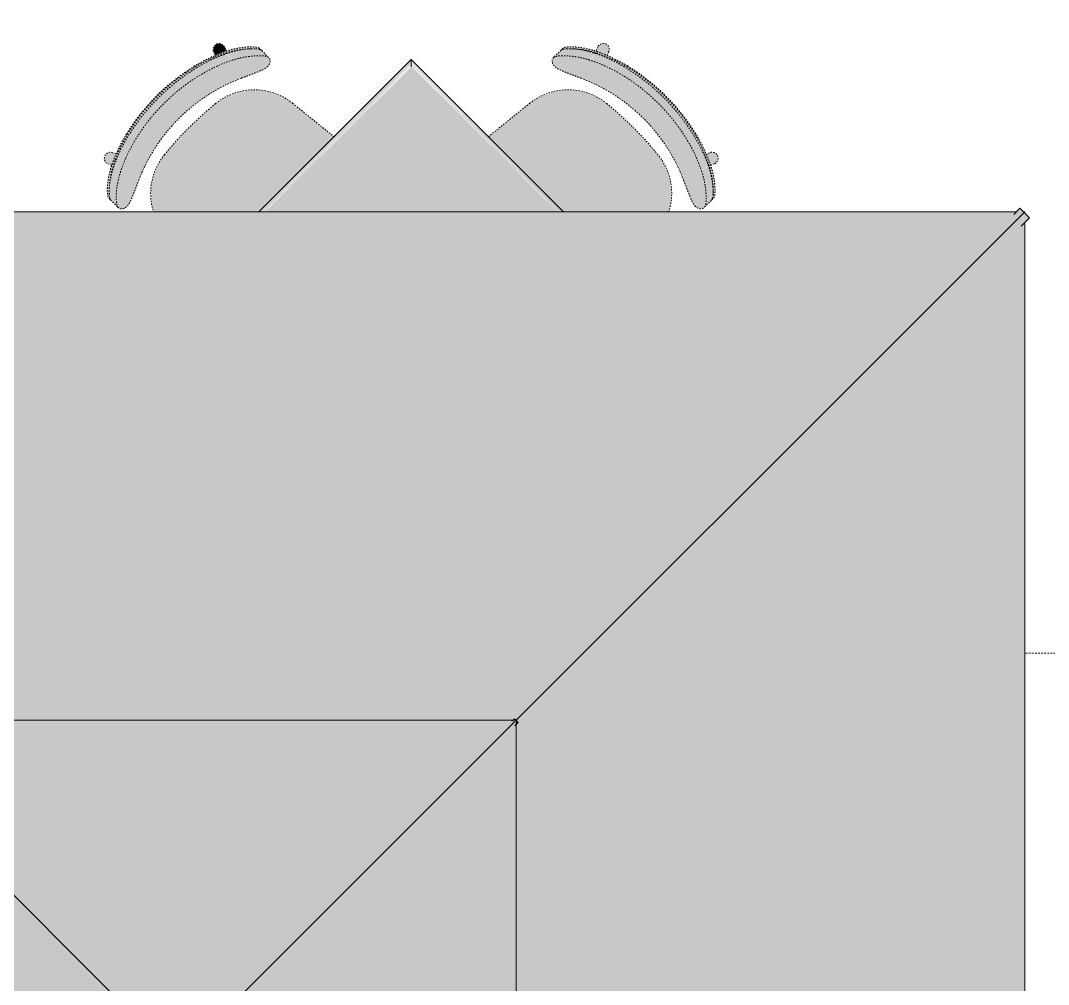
# Model space of a CAD drawing. Header units: inches. Extents: x 9391 to 11530, y 1186 to 2858.
# Drawn here: x 10289.8 to 10364.8, y 2434.2 to 2504.6 of the extents above; entities that cross this region are included whole.
import ezdxf

# ---------------------------------------------------------------- set-up
doc = ezdxf.new("R2010")
doc.units = ezdxf.units.IN
doc.header["$MEASUREMENT"] = 0
doc.linetypes.add('Dash 1_16_', pattern=[0.12499999999999999, 0.06249999999999999, -0.06249999999999999])
doc.linetypes.add('Hidden 1_8_', pattern=[0.1875, 0.125, -0.06249999999999999])
for name, color, linetype, lineweight in [('A-DETL-HDLN', 90, 'Hidden 1_8_', 9), ('A-GENM', 5, 'Continuous', 9), ('G-IMPT', 8, 'Continuous', 9), ('I-FURN', 30, 'Continuous', 9), ('I-FURN-1', 9, 'Continuous', 9), ('I-FURN-2', 253, 'Dash 1_16_', 9)]:
    doc.layers.add(name, color=color, linetype=linetype, lineweight=lineweight)

# ---------------------------------------------------------------- blocks, each defined once
blk = doc.blocks.new('Table-Coffee_SMARTBIM - SQ-V34-FLOOR PLAN - ROOF')
at = {"layer": 'I-FURN'}
for points in [[(-0.5925108931030535, 14.87750290640201), (14.87750290641634, 14.87750290640167), (14.92175898652238, 14.95705652533786), (-0.6536643813210502, 14.93865639462001), (-0.6137145243893655, 14.89870653768832)], [(-0.5088630474333512, 14.79385506073197), (14.83762443228806, 14.8376244322734), (14.83757098625676, 14.87744931672591), (-0.571777556704319, 14.85676957000294), (-0.5299326305646445, 14.8149246438636)], [(-0.430032444532685, 14.71502445783164), (14.75524523272258, 14.75524523270792), (14.75519484985364, 14.79380454602676), (-0.4888941038406073, 14.77388611713923), (-0.4495019090795722, 14.73449392237853)], [(-0.3449239470580778, 14.62991596035704), (14.67275824698902, 14.67275824697435), (14.67269754626807, 14.71496358225647), (-0.4082817444125339, 14.69327375771115), (-0.3657789803058903, 14.65077099360451)], [(7.269850289763212, 7.015141723535407), (14.6299159603717, -0.3449239470730844), (14.62991596037119, 14.62991596035704), (-0.3449239470580778, 14.62991596035704), (6.191365723104012, 8.093626290194605)], [(14.6299159603717, -0.3449239470730844), (14.71502445784563, -0.4300324445470096), (14.67275824698902, 14.67275824697435), (14.62991596037119, 14.62991596035704), (14.6299159603717, 1.723896428031139)], [(14.77516539899386, -0.4901733856952432), (14.79385506074664, -0.5088630474483579), (14.75524523272258, 14.75524523270792), (14.71508205795953, 14.67282012695261), (14.73572255202532, -0.4507305387267024), (14.75524523272293, -0.4702532194243076)], [(14.85830631308602, -0.5733142997873982), (14.87750290641634, -0.5925108931177191), (14.83762443228806, 14.8376244322734), (14.79391201430155, 14.75529800480501), (14.79385506074664, -0.5088630474483579), (14.83762443228806, -0.5526324189894466)], [(14.9402026428952, -0.6552106295969223), (14.9570982736559, -0.6721062603572817), (14.92180063630309, 14.92180063628825), (14.87756209949856, 14.83768342516282), (14.87750290641634, -0.5925108931177191), (14.92180063630292, -0.63680862300464)], [(14.97977354862542, -0.6947815353271379), (14.98571843773538, -0.700726424436766), (14.97325579928792, -0.6882637859893065)], [(14.9913153466847, -0.7063233333860807), (15.00000000001023, -0.7150079867119529), (14.98571843773538, -0.700726424436766)]]:
    blk.add_hatch(color=256, dxfattribs=at).paths.add_polyline_path(points, flags=0)
for p, q in [((15.00000000001074, 14.99999999999625), (-0.7150079866972873, 14.99999999999591)), ((15.00000000001074, -0.715007986712635), (15.00000000001074, 14.99999999999625))]:
    blk.add_line(p, q, dxfattribs=at)
for points in [[(14.71502445783558, 14.71502445783524), (14.70109522468861, 14.70103173350972), (14.67285447506656, 14.67285425960517), (14.64422881309326, 14.64429273519356), (14.62991596036134, 14.629915960361)], [(14.79385506073646, 14.79385506073611), (14.78130943464526, 14.78125360920372), (14.75551429978035, 14.75551372385452), (14.72864289664463, 14.72869987393647), (14.71502445783558, 14.71502445783524)], [(14.87750290640613, 14.87750290640579), (14.86494383347387, 14.86485856459849), (14.83827494359956, 14.83827291517957), (14.80900400843803, 14.80909333415203), (14.79385506073646, 14.79385506073612)], [(14.95709827364568, 14.95709827364534), (14.94696166044474, 14.9468324099501), (14.92330838427219, 14.92330065171493), (14.89362411618259, 14.8937688317904), (14.87750290640613, 14.87750290640579)], [(14.98571843772538, 14.98571843772504), (14.98219607245022, 14.98218003944002), (14.9738727195245, 14.97387161380839), (14.9630816856125, 14.96309993005355), (14.95709827364568, 14.95709827364533)], [(15.0000000000006, 15.00000000000026), (15.0000000000006, 14.99998840607892), (14.99760038639451, 14.99759655177836), (14.99044810140949, 14.9904673645621), (14.98571843772538, 14.98571843772504)]]:
    blk.add_open_spline(points, degree=3, dxfattribs=at)
blk = doc.blocks.new('HermanMiller_Collection_Deja-VuChair - OUTDOOR - CHAIR-V28-FLOOR PLAN - ROOF')
at = {"layer": 'I-FURN-1'}
for points in [[(-4.960070832096675, -7.617257474446887), (-4.87882414351236, -7.442783194051343), (-4.843944280577829, -7.198407695830837), (-4.869449411878008, -7.019156006574803), (-5.076595285546659, -6.444333507797579), (-6.066346936243121, -4.012273880137172), (-6.35713042110035, -2.999870319487399), (-6.612683179728832, -1.461248231430659), (-6.691476229698877, -0.6030128881458267), (-6.655513571869618, 0.947070331718919), (-6.571408863412102, 1.814172609288334), (-6.218301767425031, 3.425006408198896), (-6.001337312218083, 4.166042535440169), (-5.149697448107985, 6.194635428192327), (-4.830237480806431, 7.018797930157006), (-4.814737820225672, 7.284251006007479), (-4.836042093966738, 7.442777633394598), (-4.915776268711396, 7.617259086887201), (-5.130482806404074, 7.737218345831592), (-5.269983818407467, 7.739497004189615), (-5.383483897538212, 7.696502823471973), (-5.861669824300974, 7.291103039424171), (-6.434477551300346, 6.597134829693686), (-6.938616173324134, 5.769742832743247), (-7.48126979028484, 4.509518966814993), (-7.712665398977264, 3.798515522623347), (-7.908930551797652, 2.998208851268714), (-8.09553775690449, 1.971336209226933), (-8.214908241185638, 0.7559601231997134), (-8.229107292304091, -0.4838474191607247), (-8.137584427823297, -1.705047187933246), (-7.996323263969884, -2.648358887671406), (-7.731695151440362, -3.79762798214648), (-7.391103244307145, -4.810777805856559), (-7.098234705752815, -5.48862188276098), (-6.723924380644688, -6.211755903243158), (-6.134735676401305, -7.030923288000337), (-5.610951629318719, -7.561177205141461), (-5.296574026663165, -7.746653386693082), (-5.273121836804193, -7.7555573979036), (-5.091270997173978, -7.721269569837431)], [(-7.660236249115996, 5.769742832743417), (-7.127251802227646, 6.637617064437904), (-6.49742934935773, 7.381706703543613), (-6.113305293022562, 7.704704143164462), (-6.087355815929754, 7.755557397924917), (-6.283737771766595, 7.713170986890645), (-6.423665616346397, 7.621165663197984), (-6.777015385641902, 7.295328470008029), (-7.316282894318305, 6.603376230267997), (-7.792557640843255, 5.769742832743417), (-7.777725554168113, 5.769742832743076)], [(-6.938616173323793, 5.769742832743588), (-6.419393947714865, 6.619830606932054), (-5.861669824300974, 7.291103039424171), (-5.38348389753753, 7.696502823472485), (-5.324429323085609, 7.755557397924917), (-6.020374856048647, 7.740469774390816), (-6.208882567122486, 7.638315782246536), (-6.584583365430489, 7.295328470007859), (-7.124123190119575, 6.60293977354388), (-7.600125620631842, 5.769742832743417), (-6.969807778166, 5.769742832743758)], [(-6.656303494542725, -7.255646984678832), (-7.158580588551898, -6.601479305848897), (-7.636477618095681, -5.751095025828874), (-8.156425590025036, -4.4304309984891), (-8.294200976267573, -3.971811186541515), (-8.517597071016665, -3.016902666797477), (-8.6616509571146, -2.22911371722489), (-8.787229244077933, -1.041969370934566), (-8.802494080410836, 0.5557494944371227), (-8.714791657090016, 1.699174809183319), (-8.538904805026048, 2.840989863888921), (-8.275972270049918, 3.970707748868846), (-8.028772802649312, 4.730543082285748), (-7.727448137737041, 5.477317390059397), (-7.36381999979062, 6.21876374401944), (-6.818852767829639, 7.019289427046487), (-7.193475480057031, 6.540893665590487), (-7.660236249115996, 5.769742832743247), (-8.093978355231569, 4.795748634868345), (-8.35840464894079, 4.053140127759717), (-8.558511526773485, 3.335834286604551), (-8.78845154526982, 2.196616871854416), (-8.93930778798426, 0.6925632020102056), (-8.952918966356604, -0.4275641560385565), (-8.861120662984488, -1.689396677940635), (-8.730964761775224, -2.585819004760537), (-8.5146889067812, -3.587840585660046), (-8.117734521687565, -4.797401953345797), (-7.802683832100796, -5.525965689214615), (-7.426595813131711, -6.240577945634299), (-6.889442737892181, -6.993755850723971)], [(-2.636095534680521, -5.601103521380877), (2.249999999976466, -0.71500798672389), (2.249999999976466, 7.038902318187239), (-1.603294287199674, 6.633904768880313), (-2.592799814338718, 6.414128236554233), (-3.507161511650679, 5.976674697432826), (-4.299185097769281, 5.344123077854305), (-4.927990706357035, 4.549122185396185), (-5.3801913760783, 3.544896599300557), (-5.576225731844601, 2.642173542435898), (-5.708443240159908, 9.208633855450897e-12), (-5.571010701367981, -2.666188354693247), (-5.361122878153878, -3.632705558425641), (-4.927990706357718, -4.549122185376404), (-4.299185097769281, -5.344123077834865), (-3.402317368259332, -6.026834761770373), (-3.172011074680199, -6.137019061380214), (-2.670624922150977, -5.635632908851334)], [(-8.080557515721123, 5.10828488470264), (-7.758317537100992, 5.923022760323248), (-8.145737191225406, 6.05212293177567), (-8.46636112551755, 5.954245937036034), (-8.59809897995319, 5.76972064722139), (-8.586540643445344, 5.434689278245286), (-8.341464712409218, 5.205959303457404), (-8.25601072598772, 5.173968355871692)], [(-8.52408158540072, 3.497196988426935), (-8.093978355231569, 4.795748634868345), (-7.7699250272899, 5.534413965162911), (-7.660236249115996, 5.769742832743417), (-7.792557640843255, 5.769742832743417), (-8.221036080248949, 4.731017376120461), (-8.459159253224355, 4.003885038210227), (-8.600350709167286, 3.497196988427276)], [(-7.802461509608178, 3.497196988427276), (-7.366929866337727, 4.81001501376761), (-7.038669513410354, 5.555086059168388), (-6.969807778166, 5.769742832743758), (-7.61835903033625, 5.727865613963501), (-8.135586509785865, 4.43031611353831), (-8.275972270049918, 3.970707748868846), (-8.407918688955872, 3.497196988427106), (-8.023920331795464, 3.497196988426935)], [(-7.819586778130996, -3.497196988404937), (-8.0588706409045, -2.347953476806651), (-8.218759006592448, -0.7496056551734681), (-8.226596633998836, 0.4893597103002775), (-8.1962879089084, 1.180671061001703), (-7.963787622857239, 2.741110382689157), (-7.802461509608178, 3.497196988427276), (-8.407918688955872, 3.497196988427106), (-8.651220807579078, 2.231685790650431), (-8.795745458290865, 0.7199098517330639), (-8.804973836561997, -0.5557255479690183), (-8.722469508234893, -1.698829710883046), (-8.545613980013739, -2.873063982352391), (-8.424045309525921, -3.497196988405107), (-7.918163806246411, -3.497196988405278)], [(-7.690593357015017, -5.769742832721419), (-8.202548247577623, -4.571017947733934), (-8.377877810038283, -4.055488020312565), (-8.541206853923539, -3.497196988404766), (-8.616477329736993, -3.497196988404766), (-8.242845407168941, -4.732999109404772), (-7.91905386015594, -5.541282329580667), (-7.820897768331405, -5.769742832721248)], [(-6.968973281222474, -5.769742832721589), (-7.505028307930842, -4.506690089252287), (-7.756113584416084, -3.714160940282113), (-7.819586778131337, -3.497196988404766), (-8.424045309525921, -3.497196988405107), (-8.051170580647975, -4.730838012306548), (-7.754083302659523, -5.477365159773341), (-7.628465748120333, -5.769742832721419), (-7.003531385915834, -5.769742832721419)], [(-7.744126323786417, -5.917710072385034), (-8.009195729752376, -5.331475108253925), (-8.122220100206958, -5.123881881528063), (-8.442399166098765, -5.259681623020128), (-8.619924663627215, -5.544048131363296), (-8.62386699696401, -5.658321092165749), (-8.46636112551789, -5.954245937016934), (-8.260010152028029, -6.048180598420116), (-7.89506770776245, -5.974217183468681), (-7.769853528300472, -5.927341427054443)], [(-6.023028327198289, -7.755557397903941), (-6.249327465038504, -7.638699692443992), (-6.62350050479938, -7.294615959180645), (-7.311337614618536, -6.415892696671448), (-7.690593357015017, -5.769742832721589), (-7.801134365104189, -5.80783429028446), (-7.326107887683405, -6.639011568565478), (-6.814835277415226, -7.295919456633555), (-6.365068084332164, -7.697859100338746), (-6.11493776655709, -7.75555739790343), (-6.041602864995979, -7.7555573979036)], [(-5.273121836804193, -7.7555573979036), (-5.428173354322666, -7.696689528484852), (-5.902465711906529, -7.291837939309629), (-6.468455607406667, -6.600339491704687), (-7.003531385915834, -5.769742832721419), (-7.622044376314419, -5.782119213894531), (-7.11976141708726, -6.658286011343136), (-6.622403257204154, -7.295919456633555), (-6.172636064121092, -7.697859100339087), (-5.913218423156308, -7.755557397903771), (-5.287670015452476, -7.7555573979036)]]:
    blk.add_hatch(color=256, dxfattribs=at).paths.add_polyline_path(points, flags=0)
h = blk.add_hatch(color=256, dxfattribs=at)
h.paths.add_polyline_path([(-8.616477329737675, -3.49719698840272), (-8.589664281492785, -3.264463432630918), (-8.816288421439252, -2.055570523236042), (-8.94257068064496, -0.693322392051641), (-8.95099618079814, 0.4259627891119634), (-8.874357905698501, 1.52244255200776), (-8.69519432935783, 2.695243410226908), (-8.57957487471799, 3.325540802664988), (-8.61937164728124, 3.401906926546416), (-8.893395407196293, 1.815009436882519), (-8.991515409578481, 0.638714616846073), (-9.0039449783211, -0.3765381440740611), (-8.91033857928437, -1.738614594240175), (-8.755672425504597, -2.782569994456594), (-8.634685011866962, -3.403718830461343)], flags=0)
h.paths.add_polyline_path([(-8.572746234451413, 3.269120525299115), (-8.52408158540072, 3.497196988426935), (-8.577036151855507, 3.473882431115328), (-8.57334761056802, 3.2978247888596)], flags=0)
at = {"layer": 'I-FURN-2'}
for p, q in [((-5.949206157355774, 7.755557397925258), (-6.173604452036101, 7.755557397925258)), ((-5.227586081563572, 7.755557397925258), (-5.981172431825029, 7.755557397925087)), ((-1.603294287204496, 6.633904768871091), (2.249999999971803, 7.038902318178359)), ((-7.719681569345339, 5.908558821634295), (-8.034337636194769, 6.026354914755838)), ((-8.341464712414014, 5.205959303448088), (-8.080557515725795, 5.108284884693362)), ((-8.101688698305683, -5.116195651441525), (-8.341464712414014, -5.205959303447425)), ((-8.034337636194769, -6.026354914755173), (-7.744126323790774, -5.917710072393927)), ((-6.215460347410043, -7.7555573979036), (-5.994741912596395, -7.755557397903771)), ((-6.02302832719863, -7.755557397903771), (-5.273121836804193, -7.755557397903771))]:
    blk.add_line(p, q, dxfattribs=at)
for centre, radius, start, end in [((-8.18790117430439, 5.616157109101963), 0.4380000000000004, 69.47587872289635, 249.4758787228955), ((-1.13693190416315, 2.196763088875981), 4.461582696831451, 96.00000000000036, 174.2704812989375), ((20.75765261577756, 3.100852907778062e-13), 26.4660958559421, 174.2704812989379, 185.7295187010624), ((-1.13693190416315, -2.196763088875318), 4.461582696831456, 185.7295187010605, 242.6913875558859), ((-8.18790117430439, -5.6161571091013), 0.4379999999999998, 110.5241212771034, 290.5241212771025)]:
    blk.add_arc(centre, radius, start, end, dxfattribs=at)
for points, knots in [([(-6.173604452041039, 7.755557397915974), (-6.203706683879468, 7.75375189056366), (-6.257423541058504, 7.736733109578361), (-6.345331433268607, 7.685921223612273), (-6.421196202522197, 7.631362814070997), (-6.490038179827432, 7.574984405830557), (-6.546587019236204, 7.525428115268889), (-6.60522430373266, 7.471467358072936), (-6.682036766463795, 7.396122382859231), (-6.829105888433713, 7.241805019767837), (-7.038782405578025, 6.995453447195502), (-7.305901754743411, 6.630217544783818), (-7.564214347056949, 6.217879597186571), (-7.719131636904785, 5.923190939762253), (-7.792557640847916, 5.769742832734176)], [-1, -1, -1, -1, -0.8928571428571428, -0.8392857142857142, -0.7857142857142857, -0.7321428571428572, -0.7053571428571429, -0.6785714285714286, -0.625, -0.5714285714285714, -0.4285714285714285, -0.2857142857142857, -0.1428571428571428, 0, 0, 0, 0]), ([(-5.227586081568328, 7.755557397916046), (-5.248103053663186, 7.754199429202409), (-5.294757857896232, 7.742884714543989), (-5.380373509562203, 7.70127047665677), (-5.46727182585435, 7.642753679115227), (-5.543843570593699, 7.583699408136422), (-5.622606067051023, 7.51921867640272), (-5.727796771232175, 7.42493436198675), (-5.90531474669069, 7.250043288290473), (-6.184813996507114, 6.939772366359791), (-6.456276998661189, 6.578287892895882), (-6.658370486060742, 6.265521153104586), (-6.787590501107048, 6.052205104628373), (-6.879696400125636, 5.884687352008661), (-6.938616173328673, 5.769742832734256)], [0, 0, 0, 0, 0.07142857142857142, 0.1428571428571428, 0.2142857142857143, 0.25, 0.2857142857142857, 0.3571428571428571, 0.4285714285714285, 0.5714285714285714, 0.7857142857142857, 0.8392857142857142, 0.8928571428571428, 1, 1, 1, 1]), ([(-6.584583365435291, 7.295328469998537), (-6.552634369953929, 7.329986370105783), (-6.489603235742121, 7.396125117223281), (-6.412796437425039, 7.471459838571843), (-6.364862888328619, 7.51557876084386), (-6.34668573183053, 7.531799247523105), (-6.342846359777243, 7.535203553222443)], [0.5714285714285714, 0.5714285714285714, 0.5714285714285714, 0.5714285714285714, 0.625, 0.6785714285714286, 0.7053571428571429, 0.7125679255154385, 0.7125679255154385, 0.7125679255154385, 0.7125679255154385]), ([(-6.581174804230668, 7.293276359574677), (-6.536788657471318, 7.338855018116573), (-6.44877102563597, 7.425504191564912), (-6.365240096177703, 7.500401843484135), (-6.324984690969561, 7.534426632686221)], [-0.4274548746999339, -0.4274548746999339, -0.4274548746999339, -0.4274548746999339, -0.3571428571428571, -0.2857142857142857, -0.2857142857142857, -0.2857142857142857, -0.2857142857142857]), ([(-6.340099692254906, 7.537640313947637), (-6.330606642396893, 7.546035332966164), (-6.29303260551251, 7.578715941853606), (-6.228585182998307, 7.631666839991927), (-6.170659344390304, 7.672701953384901), (-6.139497976742099, 7.693165639284599), (-6.132207072038415, 7.697762138269072)], [0.7142857142857142, 0.7142857142857142, 0.7142857142857142, 0.7142857142857142, 0.7321428571428572, 0.7857142857142857, 0.8392857142857142, 0.8562012195719602, 0.8562012195719602, 0.8562012195719602, 0.8562012195719602]), ([(-6.131463264132942, 7.697725083686949), (-6.116421915525107, 7.706832470746407), (-6.059022981160702, 7.738624085243366), (-6.011274663668217, 7.75375189056366), (-5.981172431829782, 7.755557397915974)], [0.857142857142857, 0.857142857142857, 0.857142857142857, 0.857142857142857, 0.8928571428571428, 1, 1, 1, 1]), ([(-7.66023624912091, 5.769742832734256), (-7.601316475917865, 5.884687352008654), (-7.509210576899283, 6.052205104628374), (-7.37999056185298, 6.265521153104589), (-7.177897074453433, 6.578287892895861), (-6.906434072299357, 6.939772366359828), (-6.673518030785677, 7.198331467968681), (-6.583289900097674, 7.291103039415299)], [-1, -1, -1, -1, -0.8928571428571428, -0.8392857142857142, -0.7857142857142857, -0.5714285714285714, -0.4285714285714285, -0.4285714285714285, -0.4285714285714285, -0.4285714285714285]), ([(-7.600125620636661, 5.769742832734176), (-7.526699616693529, 5.923190939762249), (-7.371782326845694, 6.217879597186558), (-7.113469734532158, 6.630217544783814), (-6.876690499238244, 6.953968998750462), (-6.729990257718101, 7.131171869858693), (-6.672644024963841, 7.197004344085547)], [0, 0, 0, 0, 0.1428571428571428, 0.2857142857142857, 0.4285714285714285, 0.5227503083767061, 0.5227503083767061, 0.5227503083767061, 0.5227503083767061]), ([(-5.553465403676675, 5.291383908345117), (-5.491566141085642, 5.427882119233352), (-5.370630756417234, 5.695553539262123), (-5.195342594393087, 6.08731731537756), (-5.037412196773624, 6.450254655020948), (-4.929097125329942, 6.7176871208105), (-4.864165299159538, 6.90139682428418), (-4.815488695255757, 7.062745015898285), (-4.802197953545779, 7.151265818980944), (-4.803201402604583, 7.198407695843605)], [0, 0, 0, 0, 0.1666666666666667, 0.3333333333333333, 0.5, 0.6666666666666666, 0.75, 0.8333333333333333, 1, 1, 1, 1]), ([(-5.580780728001712, -5.291383908343252), (-5.910457546381292, -4.554261251069787), (-6.431239377074442, -3.017545351483232), (-6.795801638149118, -0.4054943067439197), (-6.587685159026206, 2.434325064926271), (-5.970446516089847, 4.371769397930757), (-5.553465403676675, 5.291383908345118)], [0, 0, 0, 0, 0.2222222222222222, 0.4444444444444444, 0.7222222222222222, 1, 1, 1, 1]), ([(-7.820897768336177, -5.769742832730808), (-7.766595254173221, -5.884674603568234), (-7.681395232382219, -6.052394918945071), (-7.561328117656434, -6.266293785706985), (-7.435568561205437, -6.475930397987702), (-7.273673626396842, -6.722339899280225), (-7.052536711947132, -7.022116766515857), (-6.855866044857995, -7.255015416514815), (-6.689069149856917, -7.429482792454069), (-6.570816601366818, -7.54142613044756), (-6.460914440504244, -7.633244852662218), (-6.329473587456687, -7.725564281885434), (-6.255501500237993, -7.753175935721018), (-6.21546034741493, -7.755557397912836)], [-1, -1, -1, -1, -0.8928571428571428, -0.8392857142857142, -0.7857142857142857, -0.6785714285714286, -0.5714285714285714, -0.4285714285714285, -0.3571428571428571, -0.2857142857142857, -0.2142857142857143, -0.1428571428571428, 0, 0, 0, 0]), ([(-6.367886835265725, -7.535003522022444), (-6.372856304637287, -7.530780729151259), (-6.392835138620762, -7.513674121805519), (-6.444016078420773, -7.468472212808296), (-6.524527321400415, -7.392810772332504), (-6.67869014930127, -7.238170755123312), (-6.898449170641177, -6.99204313634383), (-7.178587071395214, -6.627856737527647), (-7.449987180612774, -6.216706854190718), (-7.613149690074817, -5.922803128210721), (-7.690593357019651, -5.769742832730734)], [-0.7142857142857143, -0.7142857142857143, -0.7142857142857143, -0.7142857142857143, -0.7053571428571429, -0.6785714285714286, -0.625, -0.5714285714285714, -0.4285714285714285, -0.2857142857142857, -0.1428571428571428, 0, 0, 0, 0]), ([(-6.658700953592139, -7.255744429713447), (-6.732005339493639, -7.173637700867141), (-6.87268066875469, -7.005068563584622), (-7.081241606185582, -6.722339899280229), (-7.243136540994181, -6.475930397987706), (-7.368896097445178, -6.266293785706983), (-7.48896321217096, -6.052394918945073), (-7.574163233961962, -5.884674603568237), (-7.628465748124917, -5.769742832730808)], [0.44888201477562, 0.44888201477562, 0.44888201477562, 0.44888201477562, 0.5714285714285714, 0.6785714285714286, 0.7857142857142857, 0.8392857142857142, 0.8928571428571428, 1, 1, 1, 1]), ([(-6.968973281227415, -5.769742832730733), (-6.891529614282583, -5.922803128210719), (-6.728367104820544, -6.21670685419071), (-6.456966995602978, -6.627856737527647), (-6.176829094848947, -6.992043136343825), (-5.957070073509034, -7.238170755123322), (-5.802907245608187, -7.392810772332498), (-5.722396002628543, -7.468472212808314), (-5.660978874868525, -7.522714503604961), (-5.601782685822879, -7.572573091262474), (-5.52968077468135, -7.629522331679556), (-5.450400733579397, -7.684766683705045), (-5.359089609384331, -7.736164043694163), (-5.303802534052487, -7.753547722254713), (-5.273121836808988, -7.755557397912766)], [0, 0, 0, 0, 0.1428571428571428, 0.2857142857142857, 0.4285714285714285, 0.5714285714285714, 0.625, 0.6785714285714286, 0.7053571428571429, 0.7321428571428572, 0.7857142857142857, 0.8392857142857142, 0.8928571428571428, 1, 1, 1, 1]), ([(-4.843944280582468, -7.198407695840364), (-4.842541102015102, -7.151381269277668), (-4.855080699105981, -7.063025909733645), (-4.902366703134496, -6.90196441377091), (-4.965757805561663, -6.718528878424809), (-5.071943566900162, -6.451381490647863), (-5.227276792414003, -6.088516728267232), (-5.400001396961483, -5.696627490369206), (-5.519541569913407, -5.428314270923912), (-5.580780728001711, -5.291383908343252)], [0, 0, 0, 0, 0.1666666666666667, 0.25, 0.3333333333333333, 0.5, 0.6666666666666666, 0.8333333333333333, 1, 1, 1, 1]), ([(-6.382482056511388, -7.535652005159044), (-6.419670968889563, -7.502341360902626), (-6.497626086558864, -7.428452942324835), (-6.580034000544414, -7.342241359162687), (-6.622403257208536, -7.295919456642785)], [0.287406998439531, 0.287406998439531, 0.287406998439531, 0.287406998439531, 0.3571428571428571, 0.4285714285714285, 0.4285714285714285, 0.4285714285714285, 0.4285714285714285]), ([(-6.173811840196243, -7.6971373500318), (-6.203616300965603, -7.678804120326596), (-6.268958469430268, -7.632847534476856), (-6.34175049396984, -7.572031586197077), (-6.379776312426808, -7.538072027817759)], [0.1437853045885795, 0.1437853045885795, 0.1437853045885795, 0.1437853045885795, 0.2142857142857143, 0.2857142857142857, 0.2857142857142857, 0.2857142857142857, 0.2857142857142857])]:
    blk.add_open_spline(points, degree=3, knots=knots, dxfattribs=at)
for points in [[(-4.803201402604584, 7.198407695843605), (-4.806802756348919, 7.291828512967869), (-4.828238515465825, 7.454230864062258), (-4.907213625175687, 7.629115006644206), (-5.037564596130975, 7.732863630631335), (-5.158421505058936, 7.755666643923837), (-5.227586081568328, 7.755557397916047)], [(-6.67092773580411, 7.198973570806333), (-6.643029057270107, 7.230966847564122), (-6.615355160129831, 7.261875004590046), (-6.58799497600063, 7.291623322777841)], [(-7.792557640847918, 5.769742832734176), (-7.908505098516492, 5.526512859067627), (-8.123375989401632, 5.033040745651969), (-8.394012008938986, 4.272915341453979), (-8.537678785105978, 3.757118153840471), (-8.600350709171991, 3.497196988417792)], [(-8.524081585405447, 3.497196988417879), (-8.45673116909911, 3.758239999130537), (-8.302603778779554, 4.275652743872477), (-8.013047279091289, 5.036013879203062), (-7.783788542561015, 5.527830538302389), (-7.66023624912091, 5.769742832734255)], [(-8.40791868896073, 3.497196988417792), (-8.345246764894718, 3.757118153840471), (-8.20157998872773, 4.272915341453978), (-7.93094396919038, 5.033040745651963), (-7.716073078305238, 5.526512859067624), (-7.600125620636661, 5.769742832734177)], [(-6.938616173328675, 5.769742832734257), (-7.06216846676878, 5.527830538302389), (-7.291427203299048, 5.036013879203064), (-7.580983702987327, 4.27565274387248), (-7.735111093306873, 3.758239999130538), (-7.802461509613211, 3.49719698841788)], [(-8.600350709171991, 3.497196988417792), (-8.78285728443006, 2.739045745927382), (-9.030231201468322, 1.185783626382199), (-9.035675486953735, -1.183467428239538), (-8.79550579774186, -2.737962247355353), (-8.616477329741988, -3.497196988414231)], [(-8.541206853927967, -3.497196988414154), (-8.732266129735175, -2.739886243194487), (-8.988772676514962, -1.185315971863971), (-8.982985651617389, 1.187905291128485), (-8.718816967371335, 2.741115879246383), (-8.524081585405446, 3.49719698841788)], [(-8.424045309530728, -3.497196988414232), (-8.6030737775306, -2.737962247355354), (-8.843243466742477, -1.183467428239539), (-8.837799181257063, 1.185783626382196), (-8.590425264218798, 2.739045745927382), (-8.407918688960729, 3.497196988417792)], [(-7.80246150961321, 3.49719698841788), (-7.997196891579101, 2.741115879246385), (-8.261365575825149, 1.187905291128482), (-8.267152600722728, -1.185315971863965), (-8.01064605394294, -2.7398862431945), (-7.819586778135731, -3.497196988414154)], [(-8.61647732974199, -3.497196988414232), (-8.555143478080556, -3.75688499252453), (-8.414182399243508, -4.272370507512721), (-8.14768334106659, -5.03244447139681), (-7.935513610678786, -5.526259036264686), (-7.820897768336177, -5.769742832730806)], [(-7.690593357019649, -5.769742832730734), (-7.812712062768538, -5.527527888280396), (-8.039052422171823, -5.03530169552771), (-8.324118162795429, -4.274992655735911), (-8.47530780401059, -3.757957228394165), (-8.541206853927967, -3.497196988414154)], [(-7.628465748124919, -5.769742832730808), (-7.743081590467527, -5.526259036264687), (-7.955251320855331, -5.032444471396809), (-8.22175037903225, -4.272370507512722), (-8.362711457869295, -3.75688499252453), (-8.424045309530728, -3.497196988414232)], [(-7.819586778135731, -3.497196988414153), (-7.753687728218354, -3.757957228394169), (-7.602498087003193, -4.274992655735917), (-7.317432346379591, -5.035301695527709), (-7.0910919869763, -5.527527888280395), (-6.968973281227417, -5.769742832730733)], [(-5.273121836808988, -7.755557397912766), (-5.203952306056711, -7.755666005506789), (-5.082882328640759, -7.732859285068103), (-4.951609373743279, -7.629110913080863), (-4.871105168992563, -7.454241909344934), (-4.848311597256211, -7.291827712384417), (-4.843944280582467, -7.198407695840364)], [(-6.02302832720367, -7.755557397912836), (-6.063069480026734, -7.753175935721018), (-6.112384204839198, -7.734768166497291), (-6.17263606412587, -7.697859100348317)]]:
    blk.add_open_spline(points, degree=3, dxfattribs=at)
blk = doc.blocks.new('HermanMiller_Collection_Deja-VuChair - OUTDOOR - CHAIR-V29-FLOOR PLAN - ROOF')
at = {"layer": 'I-FURN-1'}
for points in [[(-4.960070832111, 7.617257474462575), (-5.172655501474423, 7.73661455201477), (-5.34866338598573, 7.726876801152343), (-5.428173354338354, 7.6966895285002), (-5.90246571191983, 7.291837939327364), (-6.482228926811216, 6.579389432714378), (-6.968973281237822, 5.769742832737278), (-7.505028307945678, 4.506690089267976), (-7.731695151455368, 3.797627982162339), (-7.923752655569841, 2.996904334449709), (-8.104660197919086, 1.973960618491901), (-8.218759006607796, 0.7496056551891569), (-8.226596634014184, -0.4893597102842477), (-8.158563851377378, -1.476721210371352), (-7.983047698116137, -2.650844246434871), (-7.71266539899193, -3.798515522607999), (-7.366929866352392, -4.81001501375158), (-7.038669513425361, -5.555086059152699), (-6.690440736728532, -6.211995867068139), (-6.119595108257271, -7.003872462411777), (-5.575271555035783, -7.555134297388348), (-5.317865144911365, -7.721359409734531), (-5.227586081578578, -7.755557397909569), (-5.013264791378048, -7.695094214687969), (-4.915776268727085, -7.617259086872195), (-4.836042093982086, -7.44277763337925), (-4.803201402614433, -7.198407695836976), (-4.830237480821437, -7.018797930140976), (-5.042070915432077, -6.443251591564944), (-6.001337312232748, -4.166042535424139), (-6.34169554939649, -3.003558340942049), (-6.587347175858837, -1.649851880220467), (-6.688683910452311, -0.4830400745906899), (-6.659521015706104, 0.9510777755383514), (-6.580725085368669, 1.809344492567788), (-6.241760191700336, 3.401547983935188), (-6.022754039194864, 4.164048676536821), (-5.217427550421916, 6.113615162022142), (-4.869449411893014, 7.01915600659322), (-4.861143056457649, 7.318905859177675), (-4.90000631990415, 7.488271140038022)], [(-6.023028327214319, 7.755557397919119), (-6.324234796446318, 7.713607023853), (-6.463575330457728, 7.621871045844954), (-6.814835277430062, 7.295919456649243), (-7.349602896264513, 6.60376238645108), (-7.820897768346412, 5.769742832737278), (-7.668434799438898, 5.809711884041007), (-7.162416402481937, 6.63923210599853), (-6.556142553842562, 7.36205060999191), (-6.156995140857076, 7.703891239227572), (-6.053263465015106, 7.743896797915339)], [(-5.273121836819199, 7.75555739791946), (-6.053263465015106, 7.743896797915339), (-6.24932746505334, 7.638699692459681), (-6.62240325721882, 7.295919456649243), (-7.158580588566564, 6.601479305865268), (-7.628465748134999, 5.769742832737619), (-6.968973281237822, 5.769742832737278), (-6.455510697023668, 6.620029490113892), (-5.90246571191983, 7.291837939327364), (-5.428173354338354, 7.6966895285002), (-5.296574026678171, 7.746653386708771)], [(-6.656303494542725, 7.255646984712256), (-7.177130772815871, 6.620029490114574), (-7.690593357030024, 5.769742832737278), (-8.117734521702571, 4.797401953361827), (-8.448442696547714, 3.814283257474471), (-8.576310184265934, 3.328601103402888), (-8.799166822791163, 2.195413667468756), (-8.942570680659285, 0.6933223920673298), (-8.95099618081383, -0.4259627890955925), (-8.874357905713508, -1.522442551992071), (-8.768977775228732, -2.349442758269219), (-8.497411716520899, -3.586690015960925), (-8.093978355246405, -4.795748634852315), (-7.774572950288188, -5.524442202579507), (-7.393880412870998, -6.239351286362306), (-6.841215184049303, -7.003872462412118), (-7.040918465866979, -6.719926164571802), (-7.383135488519769, -6.183070543067514), (-7.820505229590139, -5.263590376989327), (-8.135586509800701, -4.430316113522621), (-8.275972270064925, -3.970707748852646), (-8.50368495225973, -3.017432367961646), (-8.692766830224967, -1.883669153175333), (-8.782375332471416, -1.04513840874165), (-8.804973836576663, 0.5557255479850481), (-8.7224695082499, 1.698829710899417), (-8.551465507399937, 2.843022267231845), (-8.294200976282239, 3.971811186557374), (-8.051170580663323, 4.730838012322578), (-7.754083302674529, 5.4773651597892), (-7.394795368116774, 6.218920896236567), (-6.855037780672659, 7.019556573763224), (-6.815450904844282, 7.066584602819147)], [(-7.744126323800912, 5.917710072400722), (-8.145737191240412, 6.052122931771918), (-8.466361125533238, 5.954245937032623), (-8.562846210558005, 5.821319372875563), (-8.619924663642733, 5.544048131379326), (-8.586540643460692, 5.434689278242558), (-8.341464712424395, 5.205959303454164), (-8.101688698316762, 5.116195651448264), (-7.749017596850137, 5.908282762860948)], [(2.250000000013983, 0.7150079866877376), (-3.172011074694864, 6.137019061396244), (-3.507161511665003, 5.976674697430098), (-4.364878761848103, 5.261066373448329), (-4.927990706372895, 4.549122185392092), (-5.361122878169225, 3.632705558439624), (-5.576225731859778, 2.642173542432487), (-5.708443240174573, 6.821210263296961e-12), (-5.571010701383499, -2.666188354695805), (-5.361122878168884, -3.632705558427005), (-4.876413236623875, -4.614331741275463), (-4.299185097784288, -5.344123077838275), (-3.507161511665515, -5.976674697417137), (-2.575959938453934, -6.417868498142297), (-1.60329428721451, -6.633904768864794), (2.250000000013983, -7.038902318177178), (2.250000000013983, -1.353812388414098)], [(-7.690593357030024, 5.769742832737278), (-7.820897768346412, 5.769742832737278), (-8.242845407184289, 4.732999109420461), (-8.560342753475537, 3.702383200546819), (-8.61647732975234, 3.497196988420796), (-8.541206853937863, 3.497196988421137), (-8.11773452170223, 4.797401953361486), (-7.802683832115803, 5.525965689230474), (-7.743475803525654, 5.654732777346793)], [(-6.968973281237822, 5.769742832737278), (-7.647136579249262, 5.726286054956176), (-8.156425590040383, 4.430430998504106), (-8.295438600669511, 3.967287353352844), (-8.424045309540928, 3.497196988420796), (-7.819586778145662, 3.497196988421137), (-7.391103244322152, 4.810777805872248), (-7.067672314360379, 5.555089729133669), (-6.979858324356882, 5.746069771163319)], [(-7.819586778146003, 3.497196988420796), (-8.424045309540928, 3.497196988420796), (-8.661650957129607, 2.229113717240579), (-8.78722924409328, 1.041969370950255), (-8.802494080426184, -0.555749494421775), (-8.714791657104852, -1.69917480916763), (-8.540656676024353, -2.832213435842959), (-8.40791868897105, -3.497196988411246), (-7.802461509623526, -3.497196988411246), (-8.048547636074884, -2.340104395893831), (-8.214908241200304, -0.7559601231841951), (-8.229107292319439, 0.4838474191767545), (-8.20206145988851, 1.178421662539222), (-7.979046345432493, 2.731337264568765), (-7.857750578884974, 3.313902135734679)], [(-8.524081585415216, -3.497196988411587), (-8.60035070918178, -3.497196988410905), (-8.174547280206125, -4.861685919460455), (-7.894600003842014, -5.535379078016375), (-7.792557640858262, -5.769742832727387), (-7.660236249131343, -5.769742832727387), (-8.093978355246405, -4.795748634852315), (-8.358404648955966, -4.053140127743517), (-8.497411716520899, -3.586690015960925)], [(-7.802461509623526, -3.497196988411246), (-8.40791868897105, -3.497196988411246), (-8.028772802663807, -4.730543082270059), (-7.727448137752218, -5.477317390043708), (-7.60012562064719, -5.769742832727387), (-6.954530768106109, -5.735599289268179), (-7.481269790299506, -4.509518966798963), (-7.736933070422366, -3.717083274236074), (-7.746095440740986, -3.686338156494002)], [(-8.08055751573596, -5.108284884686781), (-8.442399166113601, -5.259681623023197), (-8.619924663642733, -5.544048131366025), (-8.557305537564785, -5.826860045856846), (-8.369369005179975, -6.014796578240975), (-8.260010152044911, -6.048180598422845), (-8.034337636205064, -6.026354914749162), (-7.728002913653085, -5.892708136844475), (-7.954566676190495, -5.397651823589512), (-8.080399235394166, -5.108648411893454)], [(-7.660236249131343, -5.769742832727387), (-7.772249439452252, -5.808426353982326), (-7.30443396194505, -6.622367203912858), (-6.77701538565725, -7.295328469991659), (-6.323906878538195, -7.697711321497763), (-6.073628781915317, -7.755557397909569), (-6.086640207315724, -7.714966589485811), (-6.240359128222962, -7.614163571182529), (-6.585929354821473, -7.293742494122283), (-7.276537418021575, -6.415913236992082), (-7.640395024358098, -5.805100247549489)], [(-6.93861617333897, -5.769742832727387), (-7.593863582851838, -5.781670903918893), (-7.088438905032603, -6.654706440880545), (-6.584583365445325, -7.295328469992), (-6.131474858327123, -7.697711321497763), (-5.870441934304437, -7.755557397908887), (-5.322138226194567, -7.719740753339692), (-5.383483897553389, -7.696502823456284), (-5.861669824315469, -7.291103039408653), (-6.434477551315523, -6.597134829677997), (-6.872055933328794, -5.88835436218801)]]:
    blk.add_hatch(color=256, dxfattribs=at).paths.add_polyline_path(points, flags=0)
h = blk.add_hatch(color=256, dxfattribs=at)
h.paths.add_polyline_path([(-8.61647732975234, 3.497196988420796), (-8.9018166696992, 1.812918113183514), (-8.990630645940085, 0.7413823573484705), (-8.99489039470586, -0.5566180418609291), (-8.906938818728007, -1.701560970872378), (-8.731954603954305, -2.837894949707902), (-8.587934149334158, -3.394607640726462), (-8.57274623446642, -3.269120525282573), (-8.80621032760058, -2.057249833950209), (-8.939307787999779, -0.6925632019951989), (-8.952918966370929, 0.4275641560556095), (-8.861120662999324, 1.689396677955983), (-8.720669751018589, 2.635264354722721), (-8.596597705199995, 3.324644592761728), (-8.613390943533828, 3.470407582284678)], flags=0)
h.paths.add_polyline_path([(-8.57274623446642, -3.269120525282573), (-8.577524609549299, -3.497196988411246), (-8.524081585415557, -3.497196988411587), (-8.567804369688927, -3.292281547949301)], flags=0)
at = {"layer": 'I-FURN-2'}
for p, q in [((-5.994741912611572, 7.75555739791946), (-6.21546034742505, 7.755557397919801)), ((-5.273121836819199, 7.75555739791946), (-6.023028327213978, 7.75555739791946)), ((-7.744126323790774, 5.917710072393927), (-8.034337636194769, 6.026354914755173)), ((-8.341464712414014, 5.205959303447425), (-8.101688698305683, 5.116195651441525)), ((-8.080557515725712, -5.108284884693332), (-8.341464712414014, -5.205959303448088)), ((-8.034337636194769, -6.026354914755838), (-7.719681569345257, -5.908558821634263)), ((2.250000000024244, -7.03890231818387), (-1.603294287204496, -6.633904768871091)), ((-6.173604452051108, -7.755557397909569), (-5.949206157370781, -7.755557397909569)), ((-5.981172431840036, -7.755557397909569), (-5.227586081578578, -7.755557397909569))]:
    blk.add_line(p, q, dxfattribs=at)
for centre, radius, start, end in [((-8.18790117430439, 5.6161571091013), 0.4379999999999992, 69.4758787228968, 249.4758787228959), ((-1.13693190416315, 2.196763088875318), 4.461582696831452, 117.3086124441131, 174.2704812989395), ((20.75765261577756, -3.100852907778062e-13), 26.4660958559421, 174.2704812989376, 185.7295187010621), ((-1.13693190416315, -2.196763088875981), 4.461582696831454, 185.7295187010625, 263.9999999999997), ((-8.18790117430439, -5.616157109101963), 0.4380000000000004, 110.5241212771036, 290.5241212771027)]:
    blk.add_arc(centre, radius, start, end, dxfattribs=at)
for points, knots in [([(-6.215460347414928, 7.755557397912836), (-6.245491212032226, 7.753771301268974), (-6.29898313107137, 7.736802446877379), (-6.386371378448684, 7.686091008092828), (-6.461690708348296, 7.63166401748589), (-6.530010078275124, 7.5753964092807), (-6.586142497294874, 7.525896144974944), (-6.644343153630456, 7.471987701507328), (-6.720574981161259, 7.396698899488174), (-6.866529602038685, 7.242419101526665), (-7.074650436578946, 6.995893742388429), (-7.339556189165695, 6.63033628700927), (-7.595514222508317, 6.217452625176524), (-7.748494416118901, 5.922985193847377), (-7.820897768336178, 5.769742832730808)], [-1, -1, -1, -1, -0.8928571428571428, -0.8392857142857142, -0.7857142857142857, -0.7321428571428572, -0.7053571428571429, -0.6785714285714286, -0.625, -0.5714285714285714, -0.4285714285714285, -0.2857142857142857, -0.1428571428571428, 0, 0, 0, 0]), ([(-7.690593357019649, 5.769742832730734), (-7.632510606811025, 5.884538054340727), (-7.541593250271046, 6.05194666272257), (-7.413857622669316, 6.265264535423444), (-7.280390640731154, 6.474098646729064), (-7.108890234624663, 6.719528409147162), (-6.875113680898415, 7.018204348447203), (-6.667391774146148, 7.250787620221174), (-6.491313391091857, 7.425623749023651), (-6.407855154577242, 7.500964503231788), (-6.367906910404407, 7.534979585304977)], [-1, -1, -1, -1, -0.8928571428571428, -0.8392857142857142, -0.7857142857142857, -0.6785714285714286, -0.5714285714285714, -0.4285714285714285, -0.3571428571428571, -0.2857142857142857, -0.2857142857142857, -0.2857142857142857, -0.2857142857142857]), ([(-5.273121836808988, 7.755557397912766), (-5.293575634971323, 7.754217614140729), (-5.34002282066627, 7.742954007218716), (-5.425112256939137, 7.701441759947708), (-5.511325607441676, 7.643087063284612), (-5.587254905395154, 7.584174560899312), (-5.665370519656356, 7.519799691783826), (-5.769693315299628, 7.425623749023656), (-5.945771698353917, 7.250787620221174), (-6.153493605106184, 7.018204348447208), (-6.387270158832428, 6.719528409147165), (-6.558770564938921, 6.474098646729068), (-6.692237546877082, 6.265264535423445), (-6.819973174478815, 6.051946662722577), (-6.910890531018791, 5.884538054340723), (-6.968973281227415, 5.769742832730733)], [0, 0, 0, 0, 0.07142857142857142, 0.1428571428571428, 0.2142857142857143, 0.25, 0.2857142857142857, 0.3571428571428571, 0.4285714285714285, 0.5714285714285714, 0.6785714285714286, 0.7857142857142857, 0.8392857142857142, 0.8928571428571428, 1, 1, 1, 1]), ([(-6.622403257208537, 7.295919456642785), (-6.59069494132604, 7.330578986076098), (-6.528141470163576, 7.396701631601688), (-6.451915233081841, 7.471980188195208), (-6.404325037285173, 7.516068962322645), (-6.386269257522028, 7.532283395053918), (-6.382445114826903, 7.535695519233101)], [0.5714285714285714, 0.5714285714285714, 0.5714285714285714, 0.5714285714285714, 0.625, 0.6785714285714286, 0.7053571428571429, 0.7125930015603354, 0.7125930015603354, 0.7125930015603354, 0.7125930015603354]), ([(-6.379758532115303, 7.538094098928903), (-6.370335644372403, 7.546479716419553), (-6.333039122947081, 7.579120602406744), (-6.269082180755761, 7.631967550971857), (-6.21156228114947, 7.672907414792476), (-6.180600122547639, 7.693330930044512), (-6.173350102165331, 7.697920949601142)], [0.7142857142857142, 0.7142857142857142, 0.7142857142857142, 0.7142857142857142, 0.7321428571428572, 0.7857142857142857, 0.8392857142857142, 0.8562146954114204, 0.8562146954114204, 0.8562146954114204, 0.8562146954114204]), ([(-6.17262475317867, 7.697872630492999), (-6.157676344873349, 7.706960715923464), (-6.100607564300195, 7.738687875143112), (-6.053059191820973, 7.753771301268987), (-6.02302832720367, 7.755557397912836)], [0.857142857142857, 0.857142857142857, 0.857142857142857, 0.857142857142857, 0.8928571428571428, 1, 1, 1, 1]), ([(-7.628465748124919, 5.769742832730808), (-7.556062395907642, 5.922985193847377), (-7.403082202297058, 6.217452625176519), (-7.147124168954436, 6.630336287009271), (-6.894772662317569, 6.978569474573074), (-6.731882942504993, 7.173796207758406), (-6.658646626754806, 7.255814936832173)], [0, 0, 0, 0, 0.1428571428571428, 0.2857142857142857, 0.4285714285714285, 0.5511179852339183, 0.5511179852339183, 0.5511179852339183, 0.5511179852339183]), ([(-5.580780728001712, 5.291383908343252), (-5.519541569913407, 5.428314270923911), (-5.400001396961484, 5.696627490369206), (-5.227276792413999, 6.088516728267232), (-5.071943566900165, 6.451381490647862), (-4.965757805561661, 6.718528878424808), (-4.902366703134495, 6.901964413770905), (-4.855080699105986, 7.063025909733645), (-4.842541102015099, 7.151381269277669), (-4.843944280582467, 7.198407695840364)], [0, 0, 0, 0, 0.1666666666666667, 0.3333333333333333, 0.5, 0.6666666666666666, 0.75, 0.8333333333333333, 1, 1, 1, 1]), ([(-5.553465403676675, -5.291383908345117), (-5.887050293607214, -4.555692300013628), (-6.415707167947973, -3.021602319227262), (-6.793699068101792, -0.4114202416371139), (-6.600210289854219, 2.429385076133807), (-5.992876750976189, 4.369980586751422), (-5.580780728001712, 5.291383908343252)], [0, 0, 0, 0, 0.2222222222222222, 0.4444444444444444, 0.7222222222222222, 1, 1, 1, 1]), ([(-7.792557640847918, -5.769742832734176), (-7.737488137890568, -5.884828913005235), (-7.651198751305641, -6.052671852359473), (-7.529767305817201, -6.26659851828498), (-7.33939247330431, -6.580622500023707), (-7.082797113209677, -6.943777074666222), (-6.818338897278928, -7.254420624510326), (-6.650291993060001, -7.428918085948971), (-6.531149168028157, -7.540961708355058), (-6.420410652310208, -7.632942557870909), (-6.288037837732416, -7.725484833029791), (-6.213740761158944, -7.753150054779558), (-6.173604452041038, -7.755557397915974)], [-1, -1, -1, -1, -0.8928571428571428, -0.8392857142857142, -0.7857142857142857, -0.5714285714285714, -0.4285714285714285, -0.3571428571428571, -0.2857142857142857, -0.2142857142857143, -0.1428571428571428, 0, 0, 0, 0]), ([(-6.67275019591294, -7.196869785899503), (-6.730109944012261, -7.131021914567579), (-6.920777028669642, -6.900735635574494), (-7.14696045309305, -6.580622500023687), (-7.337335285605949, -6.266598518284967), (-7.458766731094377, -6.05267185235947), (-7.545056117679313, -5.884828913005236), (-7.600125620636661, -5.769742832734176)], [0.4772496916225597, 0.4772496916225597, 0.4772496916225597, 0.4772496916225597, 0.5714285714285714, 0.7857142857142857, 0.8392857142857142, 0.8928571428571428, 1, 1, 1, 1]), ([(-6.938616173328675, -5.769742832734257), (-6.860056475724615, -5.923002191766787), (-6.694781740350193, -6.217100209230474), (-6.420823615496969, -6.6276211824915), (-6.138287483981881, -6.991398702340192), (-5.916729186245091, -7.237406119920445), (-5.761285075595183, -7.392105232631855), (-5.6801013963566, -7.467837604383603), (-5.618176803686081, -7.522144358408541), (-5.558494995620349, -7.572072039647479), (-5.485780246117953, -7.6291529008624), (-5.405856188095286, -7.684552780896277), (-5.313925552378494, -7.736072977057525), (-5.258361539710616, -7.753520444845588), (-5.227586081568328, -7.755557397916045)], [0, 0, 0, 0, 0.1428571428571428, 0.2857142857142857, 0.4285714285714285, 0.5714285714285714, 0.625, 0.6785714285714286, 0.7053571428571429, 0.7321428571428572, 0.7857142857142857, 0.8392857142857142, 0.8928571428571428, 1, 1, 1, 1]), ([(-4.803201402604584, -7.198407695843605), (-4.802197953545781, -7.151265818980944), (-4.815488695255758, -7.062745015898285), (-4.864165299159537, -6.901396824284181), (-4.929097125329944, -6.717687120810499), (-5.037412196773624, -6.450254655020945), (-5.195342594393086, -6.08731731537756), (-5.370630756417233, -5.695553539262124), (-5.491566141085642, -5.427882119233353), (-5.553465403676674, -5.291383908345117)], [0, 0, 0, 0, 0.1666666666666667, 0.25, 0.3333333333333333, 0.5, 0.6666666666666666, 0.8333333333333333, 1, 1, 1, 1]), ([(-6.342884505973673, -7.535158817388083), (-6.380342267798055, -7.501815657949143), (-6.458867968467384, -7.427857055076722), (-6.541888232942965, -7.34169375531495), (-6.584583365435291, -7.295328469998538)], [0.287432074484563, 0.287432074484563, 0.287432074484563, 0.287432074484563, 0.3571428571428571, 0.4285714285714285, 0.4285714285714285, 0.4285714285714285, 0.4285714285714285]), ([(-6.324964154078315, -7.534450933453765), (-6.32997451061208, -7.530222356793577), (-6.350117690455628, -7.513093475264249), (-6.401720720867207, -7.467833602695734), (-6.48223401125087, -7.392766878755073), (-6.548124090850068, -7.327124762628875), (-6.581178492408126, -7.293267005731216)], [-0.7142857142857143, -0.7142857142857143, -0.7142857142857143, -0.7142857142857143, -0.7053571428571429, -0.6785714285714286, -0.625, -0.572545125300195, -0.572545125300195, -0.572545125300195, -0.572545125300195]), ([(-6.132675318363069, -7.696977346927013), (-6.162665087225197, -7.678603052609831), (-6.228465205671607, -7.632537147292968), (-6.30180440175651, -7.571624460746627), (-6.340117866035878, -7.537617912873353)], [0.1437987804278643, 0.1437987804278643, 0.1437987804278643, 0.1437987804278643, 0.2142857142857143, 0.2857142857142857, 0.2857142857142857, 0.2857142857142857, 0.2857142857142857])]:
    blk.add_open_spline(points, degree=3, knots=knots, dxfattribs=at)
for points in [[(-4.843944280582468, 7.198407695840364), (-4.848311597256211, 7.291827712384419), (-4.871105168992563, 7.454241909344939), (-4.951609373743277, 7.629110913080864), (-5.082882328640759, 7.732859285068103), (-5.203952306056711, 7.755666005506791), (-5.273121836808988, 7.755557397912766)], [(-7.820897768336177, 5.769742832730808), (-7.935513610678786, 5.526259036264687), (-8.14768334106659, 5.032444471396809), (-8.414182399243508, 4.272370507512722), (-8.555143478080558, 3.756884992524532), (-8.616477329741988, 3.497196988414232)], [(-8.541206853927967, 3.497196988414154), (-8.47530780401059, 3.757957228394166), (-8.324118162795429, 4.274992655735911), (-8.039052422171824, 5.035301695527711), (-7.812712062768537, 5.527527888280396), (-7.690593357019649, 5.769742832730735)], [(-8.424045309530728, 3.497196988414232), (-8.362711457869295, 3.75688499252453), (-8.221750379032247, 4.272370507512723), (-7.955251320855333, 5.032444471396806), (-7.743081590467527, 5.526259036264688), (-7.628465748124919, 5.769742832730808)], [(-6.968973281227415, 5.769742832730733), (-7.091091986976303, 5.527527888280394), (-7.317432346379588, 5.03530169552771), (-7.602498087003193, 4.274992655735919), (-7.753687728218354, 3.757957228394168), (-7.819586778135731, 3.497196988414153)], [(-8.61647732974199, 3.497196988414232), (-8.79550579774186, 2.737962247355354), (-9.035675486953735, 1.183467428239539), (-9.030231201468327, -1.185783626382197), (-8.782857284430058, -2.739045745927382), (-8.600350709171991, -3.497196988417792)], [(-8.524081585405447, -3.497196988417879), (-8.718816967371337, -2.741115879246384), (-8.982985651617389, -1.187905291128485), (-8.988772676514964, 1.185315971863971), (-8.732266129735175, 2.739886243194486), (-8.541206853927967, 3.497196988414154)], [(-8.40791868896073, -3.497196988417792), (-8.5904252642188, -2.739045745927382), (-8.837799181257067, -1.185783626382197), (-8.843243466742482, 1.183467428239539), (-8.6030737775306, 2.737962247355353), (-8.424045309530728, 3.497196988414231)], [(-7.819586778135731, 3.497196988414153), (-8.010646053942938, 2.739886243194502), (-8.267152600722731, 1.185315971863964), (-8.261365575825156, -1.187905291128484), (-7.997196891579099, -2.741115879246385), (-7.802461509613209, -3.49719698841788)], [(-8.600350709171991, -3.497196988417792), (-8.537678785105978, -3.75711815384047), (-8.394012008938985, -4.272915341453977), (-8.123375989401632, -5.03304074565197), (-7.90850509851649, -5.526512859067628), (-7.792557640847919, -5.769742832734176)], [(-7.66023624912091, -5.769742832734256), (-7.783788542561015, -5.527830538302389), (-8.013047279091287, -5.036013879203065), (-8.302603778779558, -4.275652743872481), (-8.456731169099113, -3.758239999130537), (-8.524081585405446, -3.49719698841788)], [(-7.600125620636661, -5.769742832734176), (-7.716073078305236, -5.526512859067624), (-7.930943969190375, -5.03304074565196), (-8.201579988727726, -4.27291534145398), (-8.345246764894718, -3.75711815384047), (-8.407918688960729, -3.497196988417792)], [(-7.80246150961321, -3.49719698841788), (-7.735111093306873, -3.758239999130538), (-7.580983702987322, -4.27565274387248), (-7.291427203299047, -5.036013879203062), (-7.06216846676878, -5.527830538302392), (-6.938616173328676, -5.769742832734256)], [(-6.583289900097674, -7.291103039415298), (-6.673332151153669, -7.198562843460407), (-6.859907559774113, -6.991398702340192), (-7.142443691289207, -6.627621182491496), (-7.41640181614243, -6.217100209230479), (-7.581676551516852, -5.923002191766789), (-7.660236249120909, -5.769742832734256)], [(-6.58800288207853, -7.291613168802842), (-6.615425038655617, -7.261785288401298), (-6.643121516348097, -7.23081816916724), (-6.671021620864194, -7.198792541289331)], [(-5.227586081568328, -7.755557397916046), (-5.158421505058934, -7.755666643923837), (-5.037564596130975, -7.732863630631338), (-4.907213625175688, -7.629115006644206), (-4.828238515465823, -7.454230864062258), (-4.806802756348919, -7.291828512967869), (-4.803201402604584, -7.198407695843605)], [(-5.981172431829782, -7.755557397915975), (-6.021308740947692, -7.753150054779548), (-6.070840125330011, -7.734706573613032), (-6.131474858316713, -7.697711321504566)]]:
    blk.add_open_spline(points, degree=3, dxfattribs=at)
blk = doc.blocks.new('Umbrella-Outdoor_17359 - umbrella_dwg-V49-FLOOR PLAN - ROOF')
at = {"layer": 'G-IMPT'}
h = blk.add_hatch(color=256, dxfattribs=at)
h.paths.add_polyline_path([(-95.79488113908154, 1.107522649894861), (-95.18545137732882, 1.716073668428123), (-95.53900476792215, 2.069627059021627)], flags=0)
h.paths.add_polyline_path([(-96.35301432509844, 1.963388219648919), (-95.62616051067003, 2.156782801769338), (-95.89255815851548, 2.423180449615131), (-96.15934048261612, 2.156782801769338)], flags=0)
for points in [[(-161.5490441795988, -34.9585197751821), (-132.902441630751, -34.9585197751821), (-132.7957287011111, -34.85196071604377), (-132.6543073448737, -34.95791467690815), (-95.53900476792215, 2.156782801769338), (-95.62616051067003, 2.156782801769338), (-96.35301432509844, 1.963388219648919), (-96.15934048261612, 2.156782801769338), (-218.4629272928665, 2.156782801769423), (-218.2073966397311, 1.900883164240298), (-219.0508509857943, 2.125175667855671), (-182.0716528532775, -34.92365747808312), (-181.9650937941393, -34.81709841894487), (-181.8238763548514, -34.9585197751821), (-162.0858584069429, -34.9585197751821)], [(-95.53900476792215, -121.5608924547357), (-95.53900476792215, -121.4737367119878), (-95.73240396815582, -120.746878272778), (-95.53900476792215, -120.9405567400421), (-95.53900476792215, 1.363030070208225), (-95.79488113908154, 1.107522649894861), (-95.53900476792215, 2.156782801769338), (-132.6543073448737, -34.993382072281), (-132.5128859886363, -35.1348034285184), (-132.6543073448737, -35.2760208678066), (-132.6543073448737, -84.19745559190652), (-132.5477482857354, -84.30416852154677), (-132.6543073448737, -84.44619497605787), (-95.58258299452869, -121.5173149385942)], [(-182.0557740510307, -84.42966594400598), (-158.1905926047312, -60.46014044240066), (-158.4660762858927, -59.95263725091331), (-158.4691492541964, -59.4829562582783), (-158.4094741059311, -59.26790098568508), (-158.2264957326235, -58.96874896341529), (-158.2068593905495, -58.89114295528474), (-182.0590458320227, -34.97116262874706), (-181.9441287063623, -35.40418762791196), (-182.0716528532775, -35.27647933706131), (-182.0716528532775, -59.50205482648311), (-182.0208386658157, -59.50972979446254), (-182.0208448810559, -59.90205482648317), (-182.0716528532775, -59.90205482648317), (-182.0716528532775, -84.05846472759178), (-181.9167390737028, -83.90377431983403)], [(-132.6543073448737, -84.445589877784), (-132.6560027894322, -84.4124230252434), (-132.7343408915212, -84.11730647740323), (-132.6543073448737, -84.19745559190652), (-132.6543073448737, -35.2760208678066), (-132.7568613045047, -35.37842695379833), (-132.6717386355162, -34.97595078163871), (-156.5888254018, -58.94424456031447), (-156.3978423961745, -59.24316756226386), (-156.3246714314994, -59.50205482648311), (-156.3265288258483, -59.92108461400303), (-156.3836842729683, -60.13845402601543), (-156.5032635367254, -60.31406168176738), (-156.6188014996803, -60.48148642096543), (-132.6717386355162, -84.4281588713274)]]:
    blk.add_hatch(color=256, dxfattribs=at).paths.add_polyline_path(points, flags=0)
h = blk.add_hatch(color=256, dxfattribs=at)
h.paths.add_polyline_path([(-156.6147205290389, -58.91854232789162), (-132.6823347977002, -34.96535461945486), (-132.9826205041396, -35.03858303780469), (-132.902441630751, -34.9585197751821), (-181.8238763548514, -34.9585197751821), (-181.7217470689428, -35.06079653503223), (-182.0716528532775, -34.9585197751821), (-158.1801760199032, -58.91790216675076), (-157.8506950796031, -58.70220226415841), (-157.2430394766147, -58.62014125931704), (-156.8785721741043, -58.73285455601339), (-156.6560603223405, -58.88496855049561)], flags=0)
h.paths.add_polyline_path([(-162.3002245871007, -52.57076265055763), (-162.3003531475273, -52.57066657302979), (-162.4273759112674, -52.29609833789748)], flags=0)
h = blk.add_hatch(color=256, dxfattribs=at)
h.paths.add_polyline_path([(-132.7568613045047, -35.37842695379833), (-132.5128859886363, -35.1348034285184), (-132.6543073448737, -34.993382072281)], flags=0)
h.paths.add_polyline_path([(-132.9826205041396, -35.03858303780469), (-132.6892674085112, -34.9585197751821), (-132.7957287011111, -34.85196071604377), (-132.9797644967738, -35.03573114854631)], flags=0)
for p, q in [((-95.89255815852421, 2.423180449612477), (-96.35283884675462, 1.963563444974693)), ((-95.89255815852421, 2.423180449612471), (-95.58258299453696, 2.11320528562523)), ((-157.8978423961833, 2.156782801766825), (-156.8978423961834, 2.156782801766825)), ((-95.79477658971247, 1.107627048519507), (-95.18545137733766, 1.716073668425917)), ((-95.53900476793099, 2.156782801766781), (-95.62616051068086, 2.156782801766781)), ((-95.53900476793096, 2.069627059016919), (-95.53900476793096, 2.156782801766781)), ((-95.53896569428879, 2.069587985377047), (-95.18545137733767, 1.716073668425923)), ((-157.5978423961834, -34.95851977518457), (-157.1978423961834, -34.95851977518457)), ((-132.7957287011197, -34.85196071604635), (-132.9797644967825, -35.03573114854893)), ((-132.7957287011197, -34.85196071604633), (-132.6891901709861, -34.95849924617995)), ((-132.7568613045136, -35.37842695380115), (-132.512885988645, -35.134803428521)), ((-132.6717386355249, -34.97595078164118), (-132.5128859886451, -35.13480342852097))]:
    blk.add_line(p, q, dxfattribs=at)
at = {"layer": 'G-IMPT', "flags": 128}
for points in [[(-96.15934048262461, 2.156782801766781), (-126.4248457106834, 2.15678280176679), (-157.3106866534357, 2.156782801766798), (-188.1965275961881, 2.156782801766808), (-218.4629272928751, 2.156782801766816)], [(-132.6543073448825, -34.95791467691042), (-126.1151195236061, -28.41883346533382), (-110.8270621457686, -13.13102533178352), (-95.53900476793099, 2.156782801766781)], [(-95.53900476793096, 2.156782801766781), (-110.8270621457684, -13.13102533178352), (-126.1151195236058, -28.41883346533382), (-132.6543073448825, -34.95791467691074)], [(-95.53900476793098, -120.9405567400442), (-95.53900476793098, -90.63147364061184), (-95.53900476793096, -59.70205482648564), (-95.53900476793096, -28.77263601235943), (-95.53900476793096, 1.363030070206021)], [(-182.0716528532863, -34.95851977518462), (-175.9738610507008, -41.07364302860474), (-169.8760692481154, -47.18876628202486), (-163.7782774455299, -53.30388953544497), (-158.2192000967246, -58.87876717374457)], [(-158.2192000967246, -58.87876717374457), (-163.7782774455299, -53.30388953544499), (-169.8760692481154, -47.18876628202487), (-175.9738610507008, -41.07364302860475), (-182.0716528532863, -34.95851977518463)], [(-132.9024416307597, -34.95851977518463), (-145.0086437219834, -34.95851977518463), (-157.3629800990844, -34.95851977518463), (-169.7173164761852, -34.95851977518463), (-181.8238763548601, -34.95851977518462)], [(-156.6147205290474, -58.91854232789427), (-150.9999761982874, -53.30388953544499), (-144.8847532471525, -47.18876628202488), (-138.7695302960175, -41.07364302860475), (-132.6543073448824, -34.95851977518463)], [(-132.6543073448824, -34.95851977518463), (-138.7695302960174, -41.07364302860476), (-144.8847532471523, -47.18876628202488), (-150.9999761982873, -53.30388953544499), (-156.6147205290474, -58.91854232789427)], [(-132.6543073448824, -84.19745559190912), (-132.6543073448824, -72.07382235213609), (-132.6543073448824, -59.70205482648559), (-132.6543073448824, -47.33028730083512), (-132.6543073448824, -35.27602086780921)]]:
    blk.add_lwpolyline(points, dxfattribs=at)
blk = doc.blocks.new('Umbrella-Outdoor_17359 - Umbrella-Outdoor_17359-V50-FLOOR PLAN - ROOF')
blk.add_blockref('Umbrella-Outdoor_17359 - umbrella_dwg-V49-FLOOR PLAN - ROOF', (0, 0))

msp = doc.modelspace()

# ---------------------------------------------------------------- linework, layer by layer
at = {"layer": 'A-DETL-HDLN'}
msp.add_line((10375.84911289066, 2458.358352663558), (10363.05553656925, 2458.358352663558), dxfattribs=at)

# ---------------------------------------------------------------- block references
at = {"layer": 'A-GENM'}
msp.add_blockref('Umbrella-Outdoor_17359 - Umbrella-Outdoor_17359-V50-FLOOR PLAN - ROOF', (10458.59454133718, 2488.428344396039), dxfattribs=at)
at = {"layer": 'I-FURN'}
for name, p, rotation in [('HermanMiller_Collection_Deja-VuChair - OUTDOOR - CHAIR-V28-FLOOR PLAN - ROOF', (10306.07053726098, 2492.681704451477), 315.0000000000006), ('HermanMiller_Collection_Deja-VuChair - OUTDOOR - CHAIR-V29-FLOOR PLAN - ROOF', (10330.46572121192, 2492.681704451478), 225.0000000000004), ('Table-Coffee_SMARTBIM - SQ-V34-FLOOR PLAN - ROOF', (10318.26812923641, 2480.484112476011), 45.00000000000037)]:
    msp.add_blockref(name, p, dxfattribs=dict(at, rotation=rotation))

doc.saveas('drawing.dxf')
